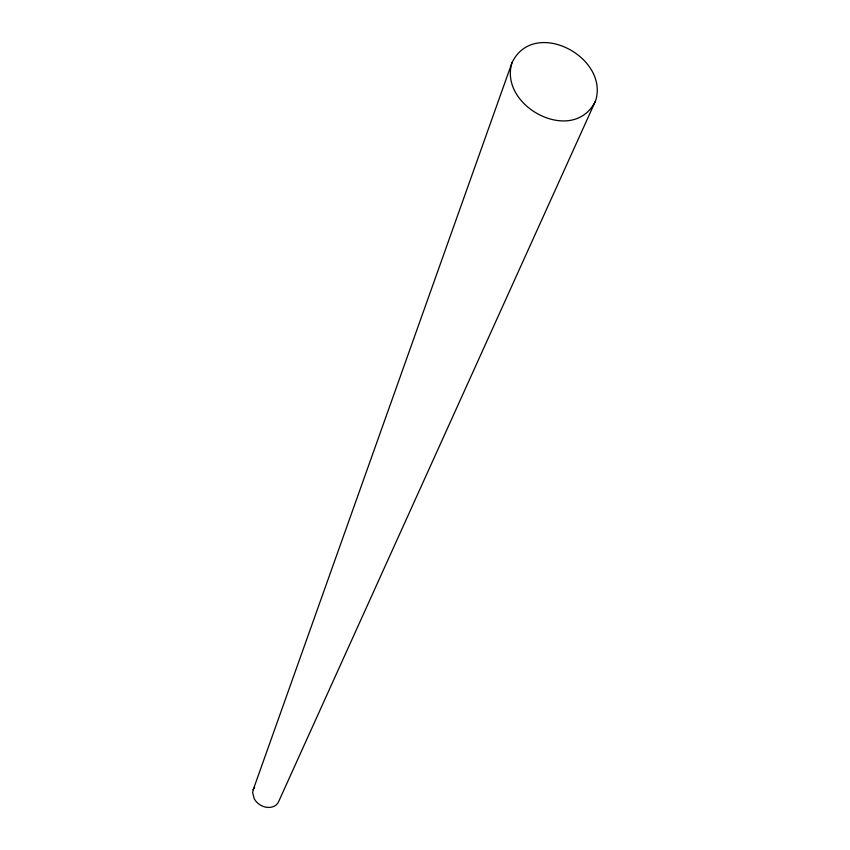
<?xml version="1.0" encoding="UTF-8"?>
<svg xmlns="http://www.w3.org/2000/svg" width="850" height="850" viewBox="0 0 850 850"><rect width="100%" height="100%" fill="white"/><g stroke="black" fill="none" stroke-linecap="round" stroke-linejoin="round"><path stroke-width="1.27" d="M253.215 789.714L252.652 792.614L254.246 798.809A15.884 13.759 22.2 0 0 262.161 805.981C267.782 808.732 276.207 807.829 278.757 801.369L595.531 100.969C609.514 56.939 534.097 17.372 512.061 62.518L253.215 789.714L254.639 787.206M512.061 62.518C498.068 106.547 573.484 146.115 595.531 100.969"/></g></svg>
